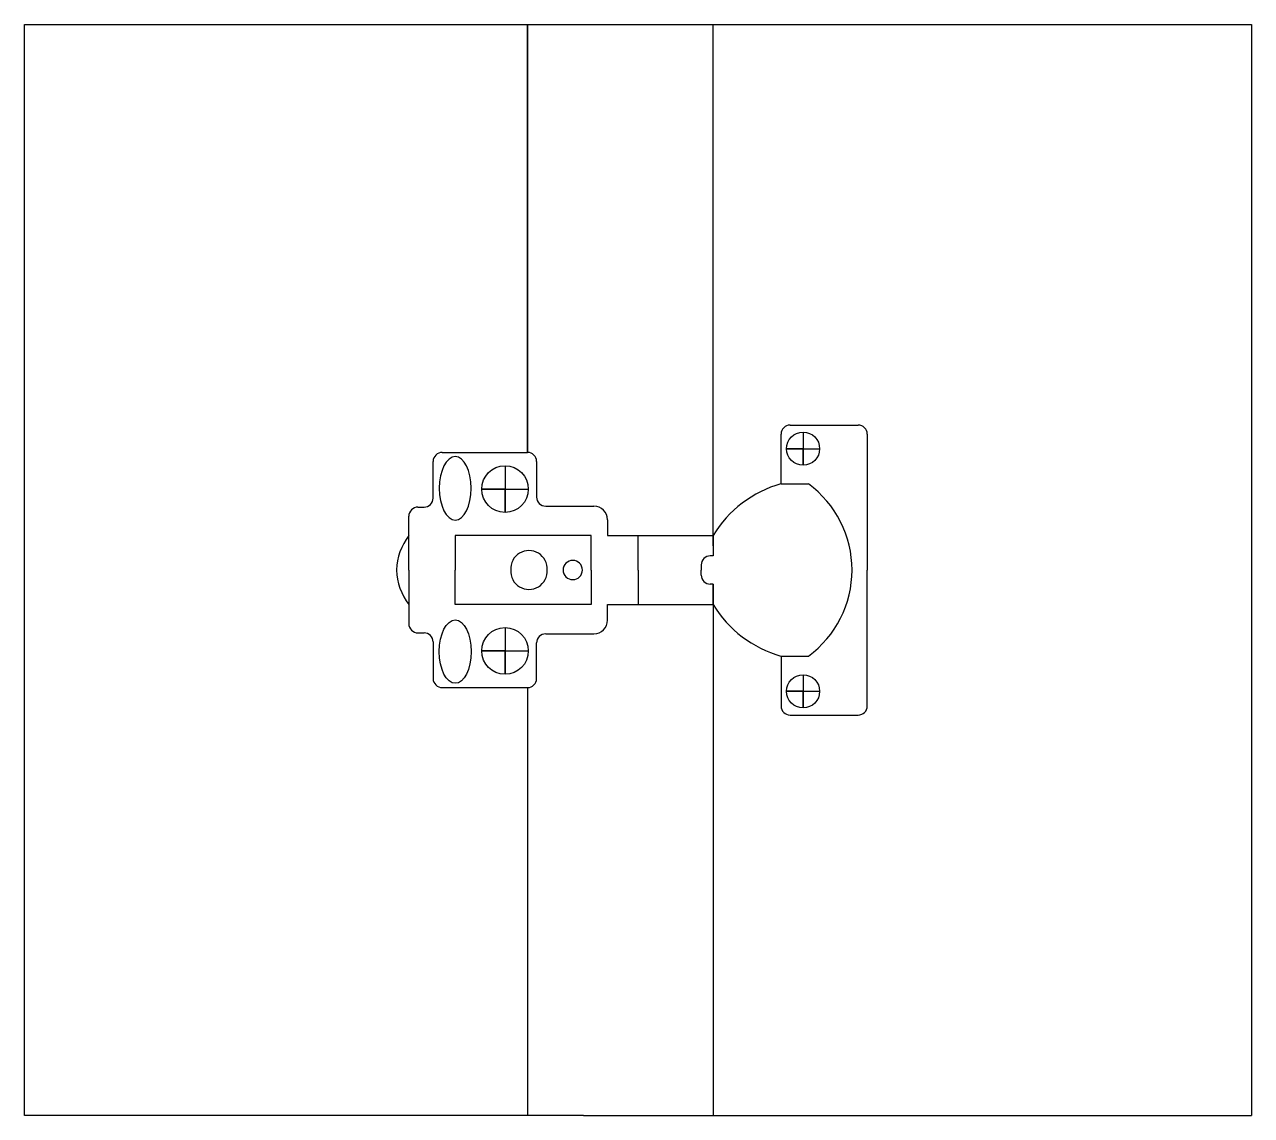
# Model space of a CAD drawing. Header units: millimetres. Extents: x -566 to 5878, y -1053 to 3177.
# Drawn here: x 2746.7 to 2773.7, y 2454.04 to 2478.04 of the extents above; entities that cross this region are included whole.
import ezdxf

# ---------------------------------------------------------------- set-up
doc = ezdxf.new("R2010")
doc.units = ezdxf.units.MM
doc.header["$MEASUREMENT"] = 0
doc.linetypes.add('ACAD_ISO02W100', pattern=[15, 12, -3])

msp = doc.modelspace()

# ---------------------------------------------------------------- linework, layer by layer
at = {"color": 6}
for p, q in [((2746.697, 2454.042), (2746.697, 2478.042)), ((2746.697, 2478.042), (2773.697, 2478.042)), ((2773.697, 2478.042), (2773.697, 2454.042)), ((2758.997, 2454.042), (2746.697, 2454.042)), ((2758.997, 2454.042), (2773.697, 2454.042))]:
    msp.add_line(p, q, dxfattribs=at)
for p, q in [((2757.765, 2468.63), (2757.765, 2478.042)), ((2757.765, 2478.042), (2757.765, 2468.63)), ((2761.848, 2466.577), (2761.848, 2478.042)), ((2761.848, 2466.801), (2761.848, 2466.354)), ((2761.848, 2465.731), (2761.848, 2454.042)), ((2757.765, 2463.454), (2757.765, 2454.042))]:
    msp.add_line(p, q)
at = {"linetype": 'Continuous'}
for p, q in [((2763.544, 2469.232), (2765.041, 2469.232)), ((2763.344, 2467.938), (2763.344, 2469.032)), ((2765.241, 2469.032), (2765.241, 2466.042)), ((2755.888, 2468.63), (2757.765, 2468.63)), ((2755.688, 2467.625), (2755.688, 2468.43)), ((2757.965, 2468.43), (2757.965, 2467.648)), ((2763.344, 2467.938), (2763.948, 2467.938)), ((2755.353, 2467.425), (2755.488, 2467.425)), ((2758.165, 2467.448), (2759.227, 2467.448)), ((2755.153, 2466.042), (2755.153, 2467.225)), ((2759.527, 2467.148), (2759.527, 2466.801)), ((2759.527, 2466.801), (2761.848, 2466.801)), ((2760.197, 2466.042), (2760.197, 2466.801)), ((2760.197, 2466.801), (2761.848, 2466.801)), ((2761.848, 2466.801), (2761.848, 2466.354)), ((2761.848, 2466.354), (2761.787, 2466.354)), ((2755.153, 2466.042), (2755.153, 2464.859)), ((2760.197, 2466.042), (2760.197, 2465.284)), ((2761.587, 2466.154), (2761.587, 2466.042)), ((2761.587, 2465.931), (2761.587, 2466.042)), ((2765.241, 2463.052), (2765.241, 2466.042)), ((2761.848, 2465.731), (2761.787, 2465.731)), ((2761.848, 2465.284), (2761.848, 2465.731)), ((2759.527, 2464.937), (2759.527, 2465.284)), ((2759.527, 2465.284), (2761.848, 2465.284)), ((2760.197, 2465.284), (2761.848, 2465.284)), ((2755.353, 2464.659), (2755.488, 2464.659)), ((2758.165, 2464.637), (2759.227, 2464.637)), ((2755.688, 2464.459), (2755.688, 2463.654)), ((2757.965, 2463.654), (2757.965, 2464.437)), ((2763.344, 2464.146), (2763.344, 2463.052)), ((2763.344, 2464.146), (2763.948, 2464.146)), ((2755.888, 2463.454), (2757.765, 2463.454)), ((2763.544, 2462.852), (2765.041, 2462.852))]:
    msp.add_line(p, q, dxfattribs=at)
at = {"linetype": 'ACAD_ISO02W100'}
for p, q in [((2763.829, 2469.076), (2763.829, 2468.346)), ((2763.829, 2468.711), (2763.464, 2468.711)), ((2763.464, 2468.711), (2764.194, 2468.711)), ((2763.829, 2468.346), (2763.829, 2468.711)), ((2757.27, 2468.337), (2757.27, 2467.31)), ((2757.27, 2467.823), (2756.757, 2467.823)), ((2756.757, 2467.823), (2757.783, 2467.823)), ((2757.27, 2467.31), (2757.27, 2467.823)), ((2757.27, 2464.774), (2757.27, 2463.748)), ((2757.27, 2464.261), (2756.757, 2464.261)), ((2756.757, 2464.261), (2757.783, 2464.261)), ((2757.27, 2463.748), (2757.27, 2464.261)), ((2763.829, 2463.738), (2763.829, 2463.008)), ((2763.829, 2463.373), (2763.464, 2463.373)), ((2763.464, 2463.373), (2764.194, 2463.373)), ((2763.829, 2463.008), (2763.829, 2463.373))]:
    msp.add_line(p, q, dxfattribs=at)
at = {"linetype": 'Continuous'}
for points in [[(2759.165, 2466.042), (2759.165, 2466.801), (2756.174, 2466.801), (2756.174, 2466.042)], [(2759.165, 2466.042), (2759.165, 2465.284), (2756.174, 2465.284), (2756.174, 2466.042)]]:
    msp.add_lwpolyline(points, dxfattribs=at)
for centre, radius in [((2763.829, 2468.711), 0.365), ((2757.27, 2467.823), 0.513), ((2757.27, 2464.261), 0.513), ((2763.829, 2463.373), 0.365)]:
    msp.add_circle(centre, radius, dxfattribs=at)
for centre, radius, start, end in [((2763.544, 2469.032), 0.2, 90, 180), ((2765.041, 2469.032), 0.2, 0, 90), ((2755.888, 2468.43), 0.2, 90, 180), ((2757.765, 2468.43), 0.2, 0, 90), ((2764.046, 2465.463), 2.573, 105.8528, 148.676), ((2762.554, 2466.042), 2.353, 306.3232, 53.6768), ((2755.488, 2467.625), 0.2, 270, 0), ((2758.165, 2467.648), 0.2, 180, 270), ((2755.353, 2467.225), 0.2, 90, 180), ((2759.227, 2467.148), 0.3, 0, 90), ((2756.213, 2465.994), 1.332, 142.7279, 177.8925), ((2757.796, 2466.068), 0.402, 356.261, 183.739), ((2758.761, 2466.042), 0.212, 0, 180), ((2761.787, 2466.154), 0.2, 90, 180), ((2756.213, 2466.09), 1.332, 182.1075, 217.2721), ((2757.796, 2466.016), 0.402, 176.261, 3.739), ((2758.761, 2466.042), 0.212, 180, 0), ((2761.787, 2465.931), 0.2, 180, 270), ((2764.046, 2466.622), 2.573, 211.324, 254.1472), ((2755.353, 2464.859), 0.2, 180, 270), ((2759.227, 2464.937), 0.3, 270, 0), ((2755.488, 2464.459), 0.2, 0, 90), ((2758.165, 2464.437), 0.2, 90, 180), ((2755.888, 2463.654), 0.2, 180, 270), ((2757.765, 2463.654), 0.2, 270, 0), ((2763.544, 2463.052), 0.2, 180, 270), ((2765.041, 2463.052), 0.2, 270, 0)]:
    msp.add_arc(centre, radius, start, end, dxfattribs=at)
at = {"linetype": 'Continuous', "extrusion": (0, 0, -1)}
msp.add_ellipse((2756.174, 2467.839), major_axis=(0, 0.697), ratio=0.502321, dxfattribs=at)
at = {"linetype": 'Continuous'}
msp.add_ellipse((2756.174, 2464.246), major_axis=(0, -0.697), ratio=0.502321, dxfattribs=at)

doc.saveas('drawing.dxf')
